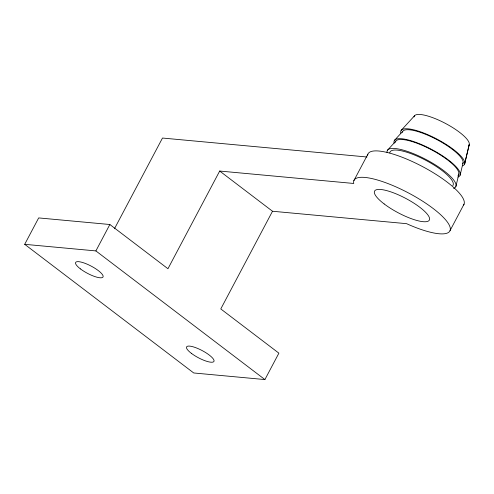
<?xml version="1.0" encoding="UTF-8"?>
<svg xmlns="http://www.w3.org/2000/svg" width="494" height="494" viewBox="0 0 494 494"><rect width="100%" height="100%" fill="white"/><g stroke="black" fill="none" stroke-linecap="round" stroke-linejoin="round"><path stroke-width="0.74" d="M455.9 186.454L458.901 173.82M460.118 175.185L463.113 162.569M464.607 164.051L469.158 144.872M464.768 163.391L469.294 144.304M272.509 211.247L220.781 308.941L278.888 353.167L264.908 379.571L193.728 372.97L24.7 244.32L38.68 217.916L109.859 224.511L167.96 268.736L219.688 171.041L353.766 183.472L353.63 182.737A54.21 14.215 27.9 0 1 398.683 188.109A54.21 14.215 27.9 0 1 450.083 227.234A54.21 14.215 27.9 0 1 408.618 224.585L406.587 223.677L272.509 211.247L219.688 171.041M24.7 244.32L95.879 250.915L109.859 224.511M114.472 228.728L162.489 138.042L366.98 156.999M353.877 180.631L367.857 154.227M450.065 230.556L464.045 204.152M401.165 130.385L414.466 115.849M394.484 140.352L402.795 131.268M387.531 150.176L395.842 141.093M95.879 250.915L264.908 379.571M367.616 155.221A54.21 14.215 27.9 0 1 421.092 165.836A54.21 14.215 27.9 0 1 463.57 205.022M414.052 116.911A30.98 8.12 27.9 0 1 445.569 123.481A30.98 8.12 27.9 0 1 468.485 145.792M400.838 133.164A35.932 9.423 27.9 0 1 437.246 139.24A35.932 9.423 27.9 0 1 462.433 165.848M387.012 152.3A38.723 10.152 27.9 0 1 427.606 160.359A38.723 10.152 27.9 0 1 453.554 188.393M394.144 143.229A37.174 9.744 27.9 0 1 431.812 149.515A37.174 9.744 27.9 0 1 457.864 177.043M402.344 132.441A34.074 8.935 27.9 0 1 435.961 139.11A34.074 8.935 27.9 0 1 462.662 163.742M389.778 152.881A35.624 9.343 27.9 0 1 424.92 159.852A35.624 9.343 27.9 0 1 452.837 185.602M395.373 142.315A35.624 9.343 27.9 0 1 431.614 149.867A35.624 9.343 27.9 0 1 457.963 175.531M191.369 353.334A15.481 4.057 27.9 0 0 213.865 361.534A15.481 4.057 27.9 0 0 195.562 347.609A15.481 4.057 27.9 0 0 191.369 353.334M80.442 268.909A15.481 4.057 27.9 0 0 102.937 277.109A15.481 4.057 27.9 0 0 84.641 263.178A15.481 4.057 27.9 0 0 80.442 268.909M384.165 203.942A30.98 8.12 27.9 0 0 429.181 220.355A30.98 8.12 27.9 0 0 392.563 192.481A30.98 8.12 27.9 0 0 384.165 203.942"/></g></svg>
